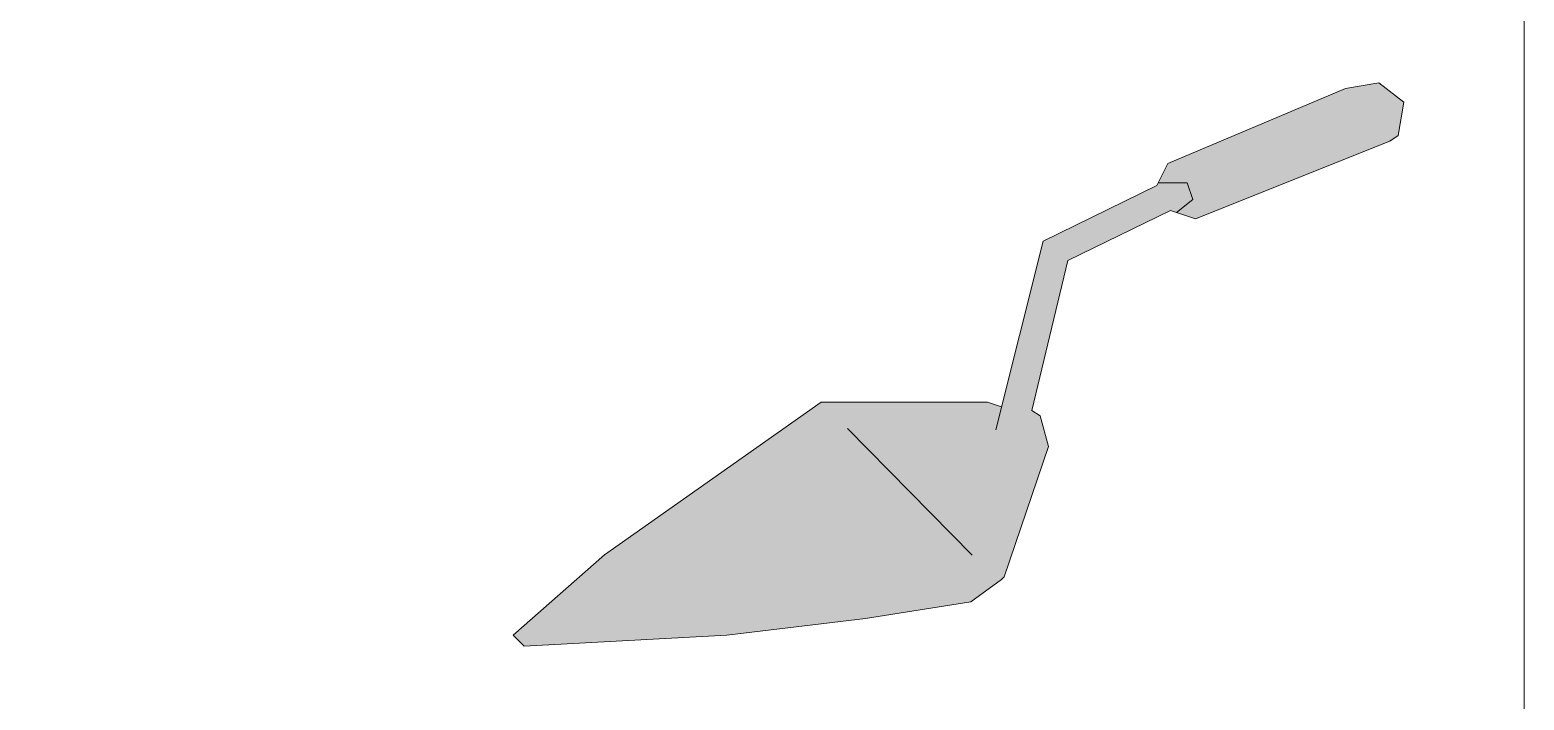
# Model space of a CAD drawing. Header units: inches. Extents: x -441 to 7, y -96 to 2.
# Drawn here: x 6.5349 to 6.857, y 0.5035 to 0.6479 of the extents above; entities that cross this region are included whole.
import ezdxf

# ---------------------------------------------------------------- set-up
doc = ezdxf.new("R2010")
doc.units = ezdxf.units.IN
doc.header["$MEASUREMENT"] = 0
doc.layers.add('Vector Picture Geometry', color=6, linetype='Continuous', lineweight=0)

msp = doc.modelspace()

# ---------------------------------------------------------------- hatches: boundary and pattern name
at = {"layer": 'Vector Picture Geometry'}
h = msp.add_hatch(color=164, dxfattribs=at)
h.dxf.hatch_style = 1
h.paths.add_polyline_path([(6.82801, 0.62389), (6.82981, 0.62509), (6.831, 0.63227), (6.82562, 0.63645), (6.81844, 0.63526), (6.78018, 0.61911), (6.77808, 0.61492), (6.78436, 0.61492), (6.78556, 0.61134), (6.78204, 0.60852), (6.78616, 0.60715)])
h = msp.add_hatch(color=254, dxfattribs=at)
h.dxf.hatch_style = 1
h.paths.add_polyline_path([(6.81917, 0.62347), (6.81913, 0.62349), (6.81804, 0.6262), (6.81695, 0.62891), (6.81687, 0.62893), (6.81679, 0.62896), (6.81592, 0.62863), (6.81506, 0.62829), (6.81481, 0.6289), (6.81457, 0.6295), (6.81977, 0.63161), (6.82498, 0.63371), (6.82506, 0.63369), (6.82514, 0.63366), (6.82536, 0.6331), (6.82557, 0.63252), (6.82471, 0.63217), (6.82384, 0.6318), (6.82382, 0.63172), (6.82379, 0.63164), (6.82487, 0.62892), (6.82596, 0.62619), (6.82516, 0.62587), (6.82438, 0.62556), (6.82324, 0.62832), (6.8221, 0.63108), (6.82035, 0.63039), (6.81861, 0.6297), (6.81858, 0.62964), (6.81856, 0.62959), (6.81964, 0.6269), (6.82073, 0.62421), (6.8207, 0.62413), (6.82068, 0.62404), (6.81994, 0.62375), (6.81922, 0.62346)])
h.paths.add_polyline_path([(6.81297, 0.62101), (6.81158, 0.62441), (6.81025, 0.62777), (6.81229, 0.62859), (6.81434, 0.62941), (6.81458, 0.62881), (6.81483, 0.6282), (6.81361, 0.62768), (6.81238, 0.62717), (6.81265, 0.62645), (6.81294, 0.62573), (6.81406, 0.62615), (6.81517, 0.62656), (6.8154, 0.62597), (6.81564, 0.62539), (6.81455, 0.62493), (6.81347, 0.62447), (6.81378, 0.6237), (6.81408, 0.62294), (6.81535, 0.62342), (6.81661, 0.6239), (6.81686, 0.62333), (6.81711, 0.62276), (6.81708, 0.62268), (6.81705, 0.62259), (6.81503, 0.62177), (6.81301, 0.62096)])
h.paths.add_polyline_path([(6.80872, 0.62367), (6.80882, 0.62381), (6.80892, 0.62398), (6.80902, 0.62419), (6.80899, 0.62437), (6.8089, 0.62474), (6.80883, 0.62493), (6.80863, 0.6251), (6.80845, 0.62526), (6.80817, 0.62528), (6.80789, 0.62531), (6.80732, 0.62509), (6.80675, 0.62489), (6.80667, 0.6248), (6.80659, 0.6247), (6.80691, 0.62389), (6.80724, 0.62309), (6.80728, 0.62307), (6.80733, 0.62306), (6.80797, 0.62331), (6.80861, 0.62357)], flags=16)
h.paths.add_polyline_path([(6.80715, 0.61867), (6.80577, 0.62207), (6.80444, 0.62543), (6.80621, 0.62614), (6.80797, 0.62685), (6.80835, 0.62685), (6.80867, 0.62683), (6.80897, 0.62679), (6.80923, 0.62671), (6.80949, 0.6266), (6.80978, 0.62647), (6.81, 0.62626), (6.81021, 0.62605), (6.81039, 0.62576), (6.81056, 0.62547), (6.81064, 0.62512), (6.81072, 0.62477), (6.81068, 0.62439), (6.81064, 0.624), (6.81049, 0.6237), (6.81034, 0.62341), (6.8101, 0.62314), (6.80986, 0.62288), (6.80989, 0.62281), (6.80992, 0.62273), (6.81114, 0.62179), (6.81238, 0.62079), (6.81241, 0.62072), (6.81155, 0.62037), (6.8107, 0.62003), (6.81061, 0.62008), (6.81, 0.62056), (6.80888, 0.62147), (6.80819, 0.622), (6.80811, 0.62203), (6.80794, 0.62194), (6.80776, 0.62185), (6.80825, 0.62057), (6.80875, 0.61927), (6.80797, 0.61895), (6.80719, 0.61862)])
h.paths.add_polyline_path([(6.80294, 0.62142), (6.80311, 0.6216), (6.80315, 0.6218), (6.80319, 0.62199), (6.80314, 0.62221), (6.80309, 0.62243), (6.80295, 0.62262), (6.80281, 0.6228), (6.80263, 0.62287), (6.80245, 0.62292), (6.80227, 0.62296), (6.80207, 0.62296), (6.80151, 0.62276), (6.80094, 0.62256), (6.80085, 0.62246), (6.80078, 0.62237), (6.8011, 0.62155), (6.80143, 0.62075), (6.80147, 0.62073), (6.80151, 0.62072), (6.80215, 0.62097), (6.80278, 0.62123)], flags=16)
h.paths.add_polyline_path([(6.80134, 0.61634), (6.79996, 0.61974), (6.79862, 0.62309), (6.8002, 0.62374), (6.80177, 0.62439), (6.80207, 0.62445), (6.80238, 0.62451), (6.80277, 0.62449), (6.80316, 0.62447), (6.80343, 0.62437), (6.80379, 0.62421), (6.80409, 0.62399), (6.80436, 0.62372), (6.80458, 0.62337), (6.80475, 0.62309), (6.80482, 0.62278), (6.80489, 0.62248), (6.80487, 0.62215), (6.80485, 0.62181), (6.80477, 0.62158), (6.80467, 0.62135), (6.80452, 0.62111), (6.80435, 0.62087), (6.80419, 0.6207), (6.80405, 0.62053), (6.80404, 0.62047), (6.80412, 0.62039), (6.80538, 0.6194), (6.80658, 0.61843), (6.8066, 0.61838), (6.80574, 0.61804), (6.80489, 0.61769), (6.80478, 0.61775), (6.80413, 0.61826), (6.80338, 0.61887), (6.8029, 0.61927), (6.80246, 0.61961), (6.80233, 0.6197), (6.80213, 0.61961), (6.80195, 0.61951), (6.80245, 0.61826), (6.80294, 0.617), (6.80289, 0.61693), (6.80285, 0.61688), (6.80212, 0.61658), (6.80138, 0.61628)])
h.paths.add_polyline_path([(6.79751, 0.61764), (6.79753, 0.6177), (6.79666, 0.61872), (6.79576, 0.61974), (6.79573, 0.61974), (6.79571, 0.6197), (6.79569, 0.6195), (6.79574, 0.61837), (6.79582, 0.61707), (6.79587, 0.61702), (6.79592, 0.61696), (6.79671, 0.61727), (6.79751, 0.61759)], flags=16)
h.paths.add_polyline_path([(6.79431, 0.61351), (6.79426, 0.61357), (6.79425, 0.61414), (6.7942, 0.61562), (6.79416, 0.61673), (6.7941, 0.61849), (6.79402, 0.62074), (6.79402, 0.6212), (6.79404, 0.62128), (6.79498, 0.62164), (6.79592, 0.622), (6.79716, 0.62061), (6.79887, 0.61871), (6.80006, 0.61738), (6.80093, 0.61641), (6.80107, 0.61626), (6.80106, 0.61621), (6.80105, 0.61615), (6.80027, 0.61584), (6.79948, 0.61552), (6.79937, 0.6156), (6.79893, 0.61605), (6.79853, 0.61651), (6.79846, 0.61657), (6.79717, 0.61604), (6.79589, 0.61551), (6.79592, 0.61482), (6.79596, 0.61413), (6.79516, 0.6138), (6.79436, 0.61346)])
h.paths.add_polyline_path([(6.79037, 0.61673), (6.79051, 0.61691), (6.79053, 0.61711), (6.79054, 0.61731), (6.79047, 0.61749), (6.79039, 0.61767), (6.79025, 0.6178), (6.7901, 0.61794), (6.78985, 0.61797), (6.78959, 0.618), (6.78898, 0.61777), (6.78836, 0.61755), (6.78828, 0.61745), (6.7882, 0.61736), (6.78847, 0.6167), (6.78874, 0.61603), (6.78878, 0.61601), (6.78882, 0.61599), (6.78953, 0.61628), (6.79023, 0.61656)], flags=16)
h.paths.add_polyline_path([(6.79163, 0.61402), (6.79177, 0.61431), (6.79183, 0.6145), (6.79179, 0.61469), (6.79175, 0.61489), (6.79162, 0.61505), (6.79149, 0.61522), (6.79127, 0.61529), (6.79105, 0.61537), (6.79085, 0.61534), (6.79065, 0.61532), (6.78997, 0.61503), (6.78928, 0.61474), (6.78956, 0.61402), (6.78984, 0.61329), (6.78992, 0.61327), (6.79, 0.61325), (6.79078, 0.61359), (6.79155, 0.61393)], flags=16)
h.paths.add_polyline_path([(6.78878, 0.61129), (6.7874, 0.61469), (6.78606, 0.61804), (6.78798, 0.61881), (6.78988, 0.61957), (6.7903, 0.61956), (6.79071, 0.61955), (6.791, 0.61946), (6.79128, 0.61936), (6.79156, 0.6191), (6.79184, 0.61885), (6.79201, 0.61843), (6.79218, 0.61802), (6.79215, 0.6177), (6.79214, 0.61739), (6.79198, 0.61708), (6.79184, 0.61677), (6.79171, 0.61663), (6.79161, 0.61652), (6.79161, 0.61646), (6.79171, 0.61643), (6.79191, 0.6164), (6.79222, 0.61637), (6.7925, 0.61625), (6.79279, 0.61613), (6.79304, 0.61591), (6.79328, 0.6157), (6.79346, 0.61524), (6.79365, 0.61477), (6.79362, 0.61444), (6.7936, 0.61411), (6.79348, 0.61383), (6.79337, 0.61356), (6.79317, 0.61333), (6.79297, 0.6131), (6.79258, 0.61285), (6.7922, 0.61259), (6.79051, 0.61191), (6.78883, 0.61123)])
h = msp.add_hatch(color=254, dxfattribs=at)
h.dxf.hatch_style = 1
h.paths.add_polyline_path([(6.75446, 0.55812), (6.75267, 0.5647), (6.75088, 0.56589), (6.75865, 0.59818), (6.78077, 0.60895), (6.78204, 0.60852), (6.78556, 0.61134), (6.78436, 0.61492), (6.77808, 0.61492), (6.77778, 0.61433), (6.75327, 0.60237), (6.74434, 0.56667), (6.74131, 0.56769), (6.70543, 0.56769), (6.65879, 0.5348), (6.63906, 0.51746), (6.64145, 0.51507), (6.6851, 0.51746), (6.715, 0.52104), (6.73772, 0.52463), (6.7443, 0.52942), (6.7449, 0.53001)])

# ---------------------------------------------------------------- linework, layer by layer
at = {"layer": 'Vector Picture Geometry', "linetype": 'Continuous'}
msp.add_line((6.71111, 0.56197), (6.73802, 0.53469), dxfattribs=at)
at = {"layer": 'Vector Picture Geometry', "color": 7, "linetype": 'Continuous', "flags": 128}
msp.add_lwpolyline([(0, 0), (6.85696, 0), (6.85696, 2.11341), (0, 2.11341)], close=True, dxfattribs=at)
at = {"layer": 'Vector Picture Geometry', "color": 6, "linetype": 'Continuous'}
for points in [[(6.7431, 0.56171), (6.75327, 0.60237), (6.77778, 0.61433), (6.78018, 0.61911), (6.81844, 0.63526), (6.82562, 0.63645), (6.831, 0.63227), (6.82981, 0.62509), (6.82801, 0.62389), (6.78616, 0.60715), (6.78077, 0.60895), (6.75865, 0.59818), (6.75088, 0.56589), (6.75267, 0.5647), (6.75446, 0.55812), (6.7449, 0.53001), (6.7443, 0.52942), (6.73772, 0.52463), (6.715, 0.52104), (6.6851, 0.51746), (6.64145, 0.51507), (6.63906, 0.51746), (6.65879, 0.5348), (6.70543, 0.56769), (6.74131, 0.56769), (6.74434, 0.56667)], [(6.78204, 0.60852), (6.78556, 0.61134), (6.78436, 0.61492), (6.77808, 0.61492)]]:
    msp.add_lwpolyline(points, dxfattribs=at)

doc.saveas('drawing.dxf')
